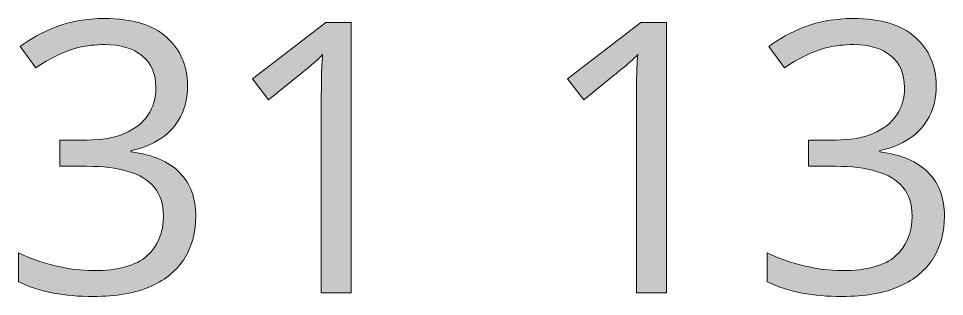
# Model space of a CAD drawing. Extents: x 315.2 to 344.5, y -424.1 to -415.3.
import ezdxf

# ---------------------------------------------------------------- set-up
doc = ezdxf.new("R2010")
doc.units = 0
doc.header["$MEASUREMENT"] = 0
doc.layers.add('Layer 1', color=7, linetype='Continuous', lineweight=0)

# ---------------------------------------------------------------- blocks, each defined once
blk = doc.blocks.new('Block_1')
at = {"layer": 'Layer 1', "true_color": 0x231f20, "transparency": 33554687}
h = blk.add_hatch(color=250, dxfattribs=at)
h.dxf.hatch_style = 2
edge = h.paths.add_edge_path()
edge.add_spline(control_points=[(320.556, -417.432), (320.556, -417.814), (320.481, -418.146), (320.333, -418.428), (320.185, -418.709), (319.978, -418.938), (319.712, -419.116), (319.446, -419.294), (319.134, -419.418), (318.774, -419.488), (318.774, -419.488), (318.774, -419.535), (318.774, -419.535), (319.454, -419.621), (319.965, -419.84), (320.307, -420.191), (320.648, -420.543), (320.819, -421.004), (320.819, -421.574), (320.819, -422.07), (320.703, -422.51), (320.471, -422.893), (320.238, -423.275), (319.883, -423.575), (319.404, -423.792), (318.926, -424.009), (318.313, -424.117), (317.567, -424.117), (317.114, -424.117), (316.695, -424.081), (316.311, -424.009), (315.926, -423.937), (315.558, -423.816), (315.206, -423.648), (315.206, -423.648), (315.206, -422.734), (315.206, -422.734), (315.562, -422.91), (315.948, -423.048), (316.366, -423.147), (316.784, -423.247), (317.188, -423.297), (317.579, -423.297), (318.36, -423.297), (318.925, -423.142), (319.272, -422.831), (319.62, -422.521), (319.794, -422.096), (319.794, -421.557), (319.794, -421.186), (319.697, -420.886), (319.504, -420.657), (319.311, -420.429), (319.033, -420.261), (318.672, -420.153), (318.311, -420.046), (317.876, -419.992), (317.368, -419.992), (317.368, -419.992), (316.513, -419.992), (316.513, -419.992), (316.513, -419.992), (316.513, -419.16), (316.513, -419.16), (316.513, -419.16), (317.374, -419.16), (317.374, -419.16), (317.839, -419.16), (318.233, -419.092), (318.558, -418.955), (318.882, -418.818), (319.129, -418.626), (319.299, -418.378), (319.469, -418.13), (319.554, -417.836), (319.554, -417.496), (319.554, -417.062), (319.409, -416.728), (319.12, -416.491), (318.831, -416.255), (318.438, -416.137), (317.942, -416.137), (317.638, -416.137), (317.36, -416.168), (317.11, -416.23), (316.86, -416.293), (316.626, -416.379), (316.407, -416.488), (316.188, -416.598), (315.97, -416.725), (315.751, -416.869), (315.751, -416.869), (315.259, -416.201), (315.259, -416.201), (315.571, -415.959), (315.952, -415.75), (316.401, -415.574), (316.851, -415.398), (317.36, -415.311), (317.931, -415.311), (318.806, -415.311), (319.462, -415.51), (319.899, -415.908), (320.337, -416.307), (320.556, -416.814), (320.556, -417.432)], knot_values=[0, 0, 0, 0, 1, 1, 1, 2, 2, 2, 3, 3, 3, 4, 4, 4, 5, 5, 5, 6, 6, 6, 7, 7, 7, 8, 8, 8, 9, 9, 9, 10, 10, 10, 11, 11, 11, 12, 12, 12, 13, 13, 13, 14, 14, 14, 15, 15, 15, 16, 16, 16, 17, 17, 17, 18, 18, 18, 19, 19, 19, 20, 20, 20, 21, 21, 21, 22, 22, 22, 23, 23, 23, 24, 24, 24, 25, 25, 25, 26, 26, 26, 27, 27, 27, 28, 28, 28, 29, 29, 29, 30, 30, 30, 31, 31, 31, 32, 32, 32, 33, 33, 33, 34, 34, 34, 35, 35, 35, 35], degree=3, periodic=0)
h = blk.add_hatch(color=250, dxfattribs=at)
h.dxf.hatch_style = 2
edge = h.paths.add_edge_path()
edge.add_spline(control_points=[(344.257, -417.432), (344.257, -417.814), (344.183, -418.146), (344.034, -418.428), (343.886, -418.709), (343.679, -418.938), (343.413, -419.116), (343.147, -419.294), (342.835, -419.418), (342.476, -419.488), (342.476, -419.488), (342.476, -419.535), (342.476, -419.535), (343.155, -419.621), (343.666, -419.84), (344.008, -420.191), (344.35, -420.543), (344.521, -421.004), (344.521, -421.574), (344.521, -422.07), (344.404, -422.51), (344.172, -422.893), (343.939, -423.275), (343.584, -423.575), (343.105, -423.792), (342.627, -424.009), (342.015, -424.117), (341.269, -424.117), (340.815, -424.117), (340.396, -424.081), (340.012, -424.009), (339.627, -423.937), (339.259, -423.816), (338.907, -423.648), (338.907, -423.648), (338.907, -422.734), (338.907, -422.734), (339.263, -422.91), (339.649, -423.048), (340.067, -423.147), (340.485, -423.247), (340.89, -423.297), (341.28, -423.297), (342.062, -423.297), (342.626, -423.142), (342.974, -422.831), (343.321, -422.521), (343.495, -422.096), (343.495, -421.557), (343.495, -421.186), (343.398, -420.886), (343.205, -420.657), (343.012, -420.429), (342.734, -420.261), (342.373, -420.153), (342.012, -420.046), (341.577, -419.992), (341.069, -419.992), (341.069, -419.992), (340.214, -419.992), (340.214, -419.992), (340.214, -419.992), (340.214, -419.16), (340.214, -419.16), (340.214, -419.16), (341.075, -419.16), (341.075, -419.16), (341.54, -419.16), (341.935, -419.092), (342.259, -418.955), (342.583, -418.818), (342.83, -418.626), (343, -418.378), (343.17, -418.13), (343.255, -417.836), (343.255, -417.496), (343.255, -417.062), (343.11, -416.728), (342.821, -416.491), (342.532, -416.255), (342.14, -416.137), (341.644, -416.137), (341.339, -416.137), (341.062, -416.168), (340.812, -416.23), (340.562, -416.293), (340.327, -416.379), (340.108, -416.488), (339.89, -416.598), (339.671, -416.725), (339.452, -416.869), (339.452, -416.869), (338.96, -416.201), (338.96, -416.201), (339.272, -415.959), (339.653, -415.75), (340.103, -415.574), (340.552, -415.398), (341.062, -415.311), (341.632, -415.311), (342.507, -415.311), (343.163, -415.51), (343.601, -415.908), (344.038, -416.307), (344.257, -416.814), (344.257, -417.432)], knot_values=[0, 0, 0, 0, 1, 1, 1, 2, 2, 2, 3, 3, 3, 4, 4, 4, 5, 5, 5, 6, 6, 6, 7, 7, 7, 8, 8, 8, 9, 9, 9, 10, 10, 10, 11, 11, 11, 12, 12, 12, 13, 13, 13, 14, 14, 14, 15, 15, 15, 16, 16, 16, 17, 17, 17, 18, 18, 18, 19, 19, 19, 20, 20, 20, 21, 21, 21, 22, 22, 22, 23, 23, 23, 24, 24, 24, 25, 25, 25, 26, 26, 26, 27, 27, 27, 28, 28, 28, 29, 29, 29, 30, 30, 30, 31, 31, 31, 32, 32, 32, 33, 33, 33, 34, 34, 34, 35, 35, 35, 35], degree=3, periodic=0)
h = blk.add_hatch(color=250, dxfattribs=at)
h.dxf.hatch_style = 2
edge = h.paths.add_edge_path()
edge.add_spline(control_points=[(325.741, -424), (325.741, -424), (324.792, -424), (324.792, -424), (324.792, -424), (324.792, -417.93), (324.792, -417.93), (324.792, -417.699), (324.793, -417.501), (324.795, -417.335), (324.797, -417.169), (324.801, -417.017), (324.807, -416.878), (324.812, -416.739), (324.821, -416.598), (324.833, -416.453), (324.712, -416.578), (324.599, -416.685), (324.493, -416.772), (324.388, -416.86), (324.257, -416.969), (324.101, -417.098), (324.101, -417.098), (323.122, -417.883), (323.122, -417.883), (323.122, -417.883), (322.612, -417.221), (322.612, -417.221), (322.612, -417.221), (324.933, -415.434), (324.933, -415.434), (324.933, -415.434), (325.741, -415.434), (325.741, -415.434), (325.741, -415.434), (325.741, -424), (325.741, -424)], knot_values=[0, 0, 0, 0, 1, 1, 1, 2, 2, 2, 3, 3, 3, 4, 4, 4, 5, 5, 5, 6, 6, 6, 7, 7, 7, 8, 8, 8, 9, 9, 9, 10, 10, 10, 11, 11, 11, 12, 12, 12, 12], degree=3, periodic=0)
h = blk.add_hatch(color=250, dxfattribs=at)
h.dxf.hatch_style = 2
edge = h.paths.add_edge_path()
edge.add_spline(control_points=[(335.72, -424), (335.72, -424), (334.771, -424), (334.771, -424), (334.771, -424), (334.771, -417.93), (334.771, -417.93), (334.771, -417.699), (334.771, -417.501), (334.773, -417.335), (334.775, -417.169), (334.779, -417.017), (334.785, -416.878), (334.791, -416.739), (334.8, -416.598), (334.812, -416.453), (334.69, -416.578), (334.577, -416.685), (334.472, -416.772), (334.366, -416.86), (334.235, -416.969), (334.079, -417.098), (334.079, -417.098), (333.101, -417.883), (333.101, -417.883), (333.101, -417.883), (332.591, -417.221), (332.591, -417.221), (332.591, -417.221), (334.911, -415.434), (334.911, -415.434), (334.911, -415.434), (335.72, -415.434), (335.72, -415.434), (335.72, -415.434), (335.72, -424), (335.72, -424)], knot_values=[0, 0, 0, 0, 1, 1, 1, 2, 2, 2, 3, 3, 3, 4, 4, 4, 5, 5, 5, 6, 6, 6, 7, 7, 7, 8, 8, 8, 9, 9, 9, 10, 10, 10, 11, 11, 11, 12, 12, 12, 12], degree=3, periodic=0)
at = {"layer": 'Layer 1'}
for points, knots in [([(320.556, -417.432), (320.556, -417.814), (320.481, -418.146), (320.333, -418.428), (320.185, -418.709), (319.978, -418.938), (319.712, -419.116), (319.446, -419.294), (319.134, -419.418), (318.774, -419.488), (318.774, -419.488), (318.774, -419.535), (318.774, -419.535), (319.454, -419.621), (319.965, -419.84), (320.307, -420.191), (320.648, -420.543), (320.819, -421.004), (320.819, -421.574), (320.819, -422.07), (320.703, -422.51), (320.471, -422.893), (320.238, -423.275), (319.883, -423.575), (319.404, -423.792), (318.926, -424.009), (318.313, -424.117), (317.567, -424.117), (317.114, -424.117), (316.695, -424.081), (316.311, -424.009), (315.926, -423.937), (315.558, -423.816), (315.206, -423.648), (315.206, -423.648), (315.206, -422.734), (315.206, -422.734), (315.562, -422.91), (315.948, -423.048), (316.366, -423.147), (316.784, -423.247), (317.188, -423.297), (317.579, -423.297), (318.36, -423.297), (318.925, -423.142), (319.272, -422.831), (319.62, -422.521), (319.794, -422.096), (319.794, -421.557), (319.794, -421.186), (319.697, -420.886), (319.504, -420.657), (319.311, -420.429), (319.033, -420.261), (318.672, -420.153), (318.311, -420.046), (317.876, -419.992), (317.368, -419.992), (317.368, -419.992), (316.513, -419.992), (316.513, -419.992), (316.513, -419.992), (316.513, -419.16), (316.513, -419.16), (316.513, -419.16), (317.374, -419.16), (317.374, -419.16), (317.839, -419.16), (318.233, -419.092), (318.558, -418.955), (318.882, -418.818), (319.129, -418.626), (319.299, -418.378), (319.469, -418.13), (319.554, -417.836), (319.554, -417.496), (319.554, -417.062), (319.409, -416.728), (319.12, -416.491), (318.831, -416.255), (318.438, -416.137), (317.942, -416.137), (317.638, -416.137), (317.36, -416.168), (317.11, -416.23), (316.86, -416.293), (316.626, -416.379), (316.407, -416.488), (316.188, -416.598), (315.97, -416.725), (315.751, -416.869), (315.751, -416.869), (315.259, -416.201), (315.259, -416.201), (315.571, -415.959), (315.952, -415.75), (316.401, -415.574), (316.851, -415.398), (317.36, -415.311), (317.931, -415.311), (318.806, -415.311), (319.462, -415.51), (319.899, -415.908), (320.337, -416.307), (320.556, -416.814), (320.556, -417.432)], [0, 0, 0, 0, 1, 1, 1, 2, 2, 2, 3, 3, 3, 4, 4, 4, 5, 5, 5, 6, 6, 6, 7, 7, 7, 8, 8, 8, 9, 9, 9, 10, 10, 10, 11, 11, 11, 12, 12, 12, 13, 13, 13, 14, 14, 14, 15, 15, 15, 16, 16, 16, 17, 17, 17, 18, 18, 18, 19, 19, 19, 20, 20, 20, 21, 21, 21, 22, 22, 22, 23, 23, 23, 24, 24, 24, 25, 25, 25, 26, 26, 26, 27, 27, 27, 28, 28, 28, 29, 29, 29, 30, 30, 30, 31, 31, 31, 32, 32, 32, 33, 33, 33, 34, 34, 34, 35, 35, 35, 35]), ([(344.257, -417.432), (344.257, -417.814), (344.183, -418.146), (344.034, -418.428), (343.886, -418.709), (343.679, -418.938), (343.413, -419.116), (343.147, -419.294), (342.835, -419.418), (342.476, -419.488), (342.476, -419.488), (342.476, -419.535), (342.476, -419.535), (343.155, -419.621), (343.666, -419.84), (344.008, -420.191), (344.35, -420.543), (344.521, -421.004), (344.521, -421.574), (344.521, -422.07), (344.404, -422.51), (344.172, -422.893), (343.939, -423.275), (343.584, -423.575), (343.105, -423.792), (342.627, -424.009), (342.015, -424.117), (341.269, -424.117), (340.815, -424.117), (340.396, -424.081), (340.012, -424.009), (339.627, -423.937), (339.259, -423.816), (338.907, -423.648), (338.907, -423.648), (338.907, -422.734), (338.907, -422.734), (339.263, -422.91), (339.649, -423.048), (340.067, -423.147), (340.485, -423.247), (340.89, -423.297), (341.28, -423.297), (342.062, -423.297), (342.626, -423.142), (342.974, -422.831), (343.321, -422.521), (343.495, -422.096), (343.495, -421.557), (343.495, -421.186), (343.398, -420.886), (343.205, -420.657), (343.012, -420.429), (342.734, -420.261), (342.373, -420.153), (342.012, -420.046), (341.577, -419.992), (341.069, -419.992), (341.069, -419.992), (340.214, -419.992), (340.214, -419.992), (340.214, -419.992), (340.214, -419.16), (340.214, -419.16), (340.214, -419.16), (341.075, -419.16), (341.075, -419.16), (341.54, -419.16), (341.935, -419.092), (342.259, -418.955), (342.583, -418.818), (342.83, -418.626), (343, -418.378), (343.17, -418.13), (343.255, -417.836), (343.255, -417.496), (343.255, -417.062), (343.11, -416.728), (342.821, -416.491), (342.532, -416.255), (342.14, -416.137), (341.644, -416.137), (341.339, -416.137), (341.062, -416.168), (340.812, -416.23), (340.562, -416.293), (340.327, -416.379), (340.108, -416.488), (339.89, -416.598), (339.671, -416.725), (339.452, -416.869), (339.452, -416.869), (338.96, -416.201), (338.96, -416.201), (339.272, -415.959), (339.653, -415.75), (340.103, -415.574), (340.552, -415.398), (341.062, -415.311), (341.632, -415.311), (342.507, -415.311), (343.163, -415.51), (343.601, -415.908), (344.038, -416.307), (344.257, -416.814), (344.257, -417.432)], [0, 0, 0, 0, 1, 1, 1, 2, 2, 2, 3, 3, 3, 4, 4, 4, 5, 5, 5, 6, 6, 6, 7, 7, 7, 8, 8, 8, 9, 9, 9, 10, 10, 10, 11, 11, 11, 12, 12, 12, 13, 13, 13, 14, 14, 14, 15, 15, 15, 16, 16, 16, 17, 17, 17, 18, 18, 18, 19, 19, 19, 20, 20, 20, 21, 21, 21, 22, 22, 22, 23, 23, 23, 24, 24, 24, 25, 25, 25, 26, 26, 26, 27, 27, 27, 28, 28, 28, 29, 29, 29, 30, 30, 30, 31, 31, 31, 32, 32, 32, 33, 33, 33, 34, 34, 34, 35, 35, 35, 35]), ([(325.741, -424), (325.741, -424), (324.792, -424), (324.792, -424), (324.792, -424), (324.792, -417.93), (324.792, -417.93), (324.792, -417.699), (324.793, -417.501), (324.795, -417.335), (324.797, -417.169), (324.801, -417.017), (324.807, -416.878), (324.812, -416.739), (324.821, -416.598), (324.833, -416.453), (324.712, -416.578), (324.599, -416.685), (324.493, -416.772), (324.388, -416.86), (324.257, -416.969), (324.101, -417.098), (324.101, -417.098), (323.122, -417.883), (323.122, -417.883), (323.122, -417.883), (322.612, -417.221), (322.612, -417.221), (322.612, -417.221), (324.933, -415.434), (324.933, -415.434), (324.933, -415.434), (325.741, -415.434), (325.741, -415.434), (325.741, -415.434), (325.741, -424), (325.741, -424)], [0, 0, 0, 0, 1, 1, 1, 2, 2, 2, 3, 3, 3, 4, 4, 4, 5, 5, 5, 6, 6, 6, 7, 7, 7, 8, 8, 8, 9, 9, 9, 10, 10, 10, 11, 11, 11, 12, 12, 12, 12]), ([(335.72, -424), (335.72, -424), (334.771, -424), (334.771, -424), (334.771, -424), (334.771, -417.93), (334.771, -417.93), (334.771, -417.699), (334.771, -417.501), (334.773, -417.335), (334.775, -417.169), (334.779, -417.017), (334.785, -416.878), (334.791, -416.739), (334.8, -416.598), (334.812, -416.453), (334.69, -416.578), (334.577, -416.685), (334.472, -416.772), (334.366, -416.86), (334.235, -416.969), (334.079, -417.098), (334.079, -417.098), (333.101, -417.883), (333.101, -417.883), (333.101, -417.883), (332.591, -417.221), (332.591, -417.221), (332.591, -417.221), (334.911, -415.434), (334.911, -415.434), (334.911, -415.434), (335.72, -415.434), (335.72, -415.434), (335.72, -415.434), (335.72, -424), (335.72, -424)], [0, 0, 0, 0, 1, 1, 1, 2, 2, 2, 3, 3, 3, 4, 4, 4, 5, 5, 5, 6, 6, 6, 7, 7, 7, 8, 8, 8, 9, 9, 9, 10, 10, 10, 11, 11, 11, 12, 12, 12, 12])]:
    blk.add_open_spline(points, degree=3, knots=knots, dxfattribs=at)
blk = doc.blocks.new('Block_0')
at = {"layer": 'Layer 1'}
blk.add_blockref('Block_1', (0, 0), dxfattribs=at)

msp = doc.modelspace()

# ---------------------------------------------------------------- block references
at = {"layer": 'Layer 1'}
msp.add_blockref('Block_0', (0, 0), dxfattribs=at)

doc.saveas('drawing.dxf')
